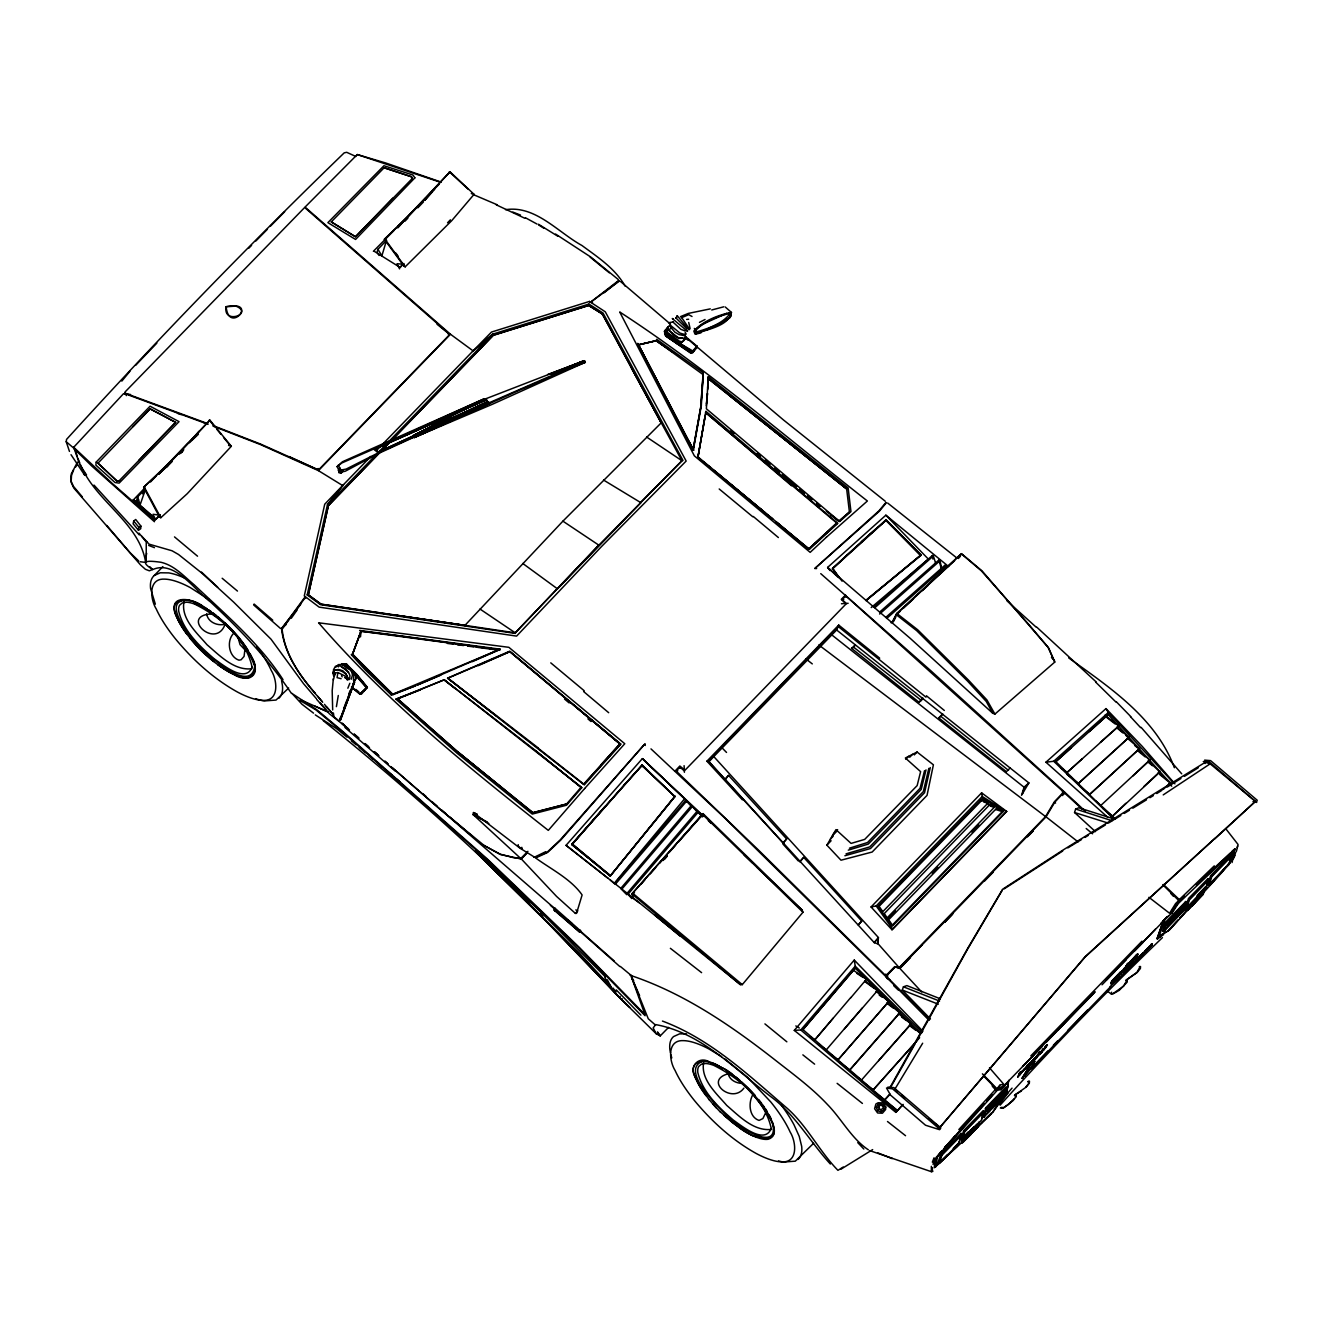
<?xml version="1.0" encoding="UTF-8"?>
<svg xmlns="http://www.w3.org/2000/svg" width="1324" height="1324" viewBox="0 0 1324 1324"><rect width="100%" height="100%" fill="white"/><g stroke="black" fill="none" stroke-linecap="round" stroke-linejoin="round"><path stroke-width="1.5" d="M226.156 306.655C228.738 335.22 259.769 299.853 226.156 306.655C222.581 324.943 253.496 313.953 236.599 306.407M1203.284 761.515L1209.342 761.912L1256.608 802.427L1252.951 801.665M146.236 552.753L146.252 542.857M898.367 1013.522L911.077 1024.064L878.623 1060.656M488.473 862.884L480.645 856.396L579.051 952.899L611.241 987.257L607.302 979.826M934.959 1161.214L934.876 1167.056L962.267 1142.049M1028.599 1064.016L1027.92 1065.224L1029.873 1063.238L1023.535 1070.09L1024.594 1068.485M1146.154 950.235L1140.494 956.954L1140.626 955.299C1144.648 951.542 1144.83 952.519 1144.317 951.774L1141.222 955.911L1152.194 944.293M1151.715 943.714L1149.414 947.521L1150.639 945.634M1036.543 1057.859L1040.118 1053.093L1032.687 1061.815M1171.343 913.428L1178.906 900.684L1162.82 884.796M708.29 376.678L706.371 408.802L839.631 521.49L850.968 511.577L848.138 487.993L708.29 376.678L707.678 389.736M341.294 472.999L342.933 470.665L341.294 472.999L338.944 472.585L338.53 469.904L338.944 472.585M703.309 372.723L701.306 405.823L693.412 449.697L637.771 343.346L693.048 449.862L700.859 406.716L703.309 372.723L656.671 339.292L656.207 340.665L638.317 344.968M883.919 1109.826L884.018 1106.334L881.354 1103.902L877.944 1104.481L876.207 1107.41L877.713 1110.687L881.188 1111.895L883.919 1109.826L882.926 1106.036L880.03 1104.977L878.822 1106.599L879.252 1108.767L881.37 1110.042L881.188 1111.895M629.711 1007.382L622.081 1000.116L622.115 998.66M887.146 1002.434L899.84 1012.893L849.776 1070.156L802.973 1029.625L855.205 968.158L920.825 1033.448M931.351 1166.345L931.384 1171.69L932.808 1171.475L932.311 1169.787L931.384 1171.69L869.62 1150.589M1142.877 954.554L1142.96 952.916M707.661 387.949L708.009 378.498L846.632 488.837L849.412 512.024L838.771 521.325M703.011 374.659L700.777 406.749L693.131 449.763M992.305 1086.259L996.31 1090.612L996.045 1088.808L983.55 1075.899M1135.644 957.02L1136.968 954.372L1126.128 965.924L1128.826 962.813L1127.419 964.203C1121.147 975.242 1123.646 971.369 1127.882 965.841L1130.977 963.988L1136.141 956.094L1135.38 957.053L1136.489 956.871M1147.081 949.291C1148.024 947.885 1147.693 949.589 1144.317 952.27L1135.313 961.588L1138.127 959.552L1140.394 955.514L1136.174 961.29C1141.023 953.628 1122.04 977.095 1124.639 972.809L1110.091 986.661M1157.193 939.179L1160.172 935.538L1169.274 930.193L1221.721 872.615L1230.294 861.411L1229.847 862.834M948.629 566.556L885.872 515.185L827.616 567.4L910.051 638.201L992.752 713.272L994.92 714.099L1054.765 662.083L1047.996 647.188L1028.914 624.63L981.415 570.909L961.274 553.713L896.778 613.426L891.995 622.379M1143.638 953.148L1143.274 953.743M140.874 526.091L140.725 528.756L138.441 530.212L133.112 523.791L133.691 521.027L135.71 519.488L140.874 526.091L138.838 527.283L138.441 530.212M1012.033 1088.146L1003.542 1097.745L1006.141 1095.064L1008.706 1080.351M877.547 990.766L864.688 980.67M349.685 678.98L349.95 675.538L348.493 671.963L340.185 665.84L335.469 666.204L333.466 669.779L333.913 674.148M934.711 1164.408L936.349 1157.242L942.059 1150.556M1020.01 1072.258C1019.083 1075.651 1023.684 1070.09 1019.149 1073.946L1019.447 1075.154L1020.01 1072.258L1017.726 1077.024L1024.197 1069.295M338.315 666.948L338.53 664.615L342.999 664.549L348.146 667.23L351.754 671.748L352.449 675.074L351.307 679.229M403.837 266.008L384.374 239.296L407.444 216.855L449.994 171.822L474.075 194.33L451.683 220.711L405.161 266.852L403.837 266.008L404.002 264.303L397.018 263.724L399.55 268.871M1029.873 1063.238L1037.602 1055.394L1035.567 1057.495M1034.723 1058.521L1036.593 1057.363L1034.127 1059.912M351.472 687.057L359.929 694.206L361.419 694.14L367.393 687.272L346.673 664.234L341.94 664.085L346.673 664.234M706.006 411.367L697.897 457.541L710.409 467.67L697.831 457.591L706.006 411.367L837.662 523.278L809.427 549.344L775.831 521.722L780.481 525.678M879.699 658.16L838.737 625.093L836.619 629.976L713.785 756.567L878.441 937.574L877.713 943.764L877.779 938.699L874.188 942.589L709.052 761.681L706.917 761.168L742.416 799.861M1159.824 774.623L1170.35 783.163L1108.188 714.546L1055.493 761.979L1071.48 747.547M364.1 690.78L366.897 687.603L349.536 668.074M934.545 1164.392L934.744 1162.489M1031.975 1067.773L1034.276 1064.099L1033.713 1064.728M1026.05 1067.425L1028.682 1064.264L1024.131 1070.123M706.42 403.704L707.446 393.609M706.304 405.674L707.546 393.509M360.492 636.877L361.088 631.234L359.665 630.423L500.174 649.174L417.49 684.971M919.65 1037.668L872.996 1090.115L915.794 1042.253M1112.541 982.391L1114.841 978.668L1111.581 982.425L1114.394 979.495M359.929 694.206L367.211 687.222L356.835 674.379L346.491 664.135M1143.241 954.107L1143.423 953.214M359.979 693.908L366.864 687.288L356.57 674.545L346.309 664.383L341.989 664.35M1033.647 1064.215L1034.458 1061.5L1033.299 1065.175L1034.226 1064.148M1129.24 963.673L1126.161 967.381L1126.443 965.295L1127.436 966.04L1129.173 963.574L1126.178 967.347M1136.671 959.784L1123.91 972.495L1124.39 970.939C1129.24 967.248 1124.225 971.849 1124.639 972.809M1229.582 863.546L1234.713 849.247L1230.906 860.07M376.546 450.491L472.519 351.456L492.793 334.128L588.932 304.057L588.766 305.381L602.271 313.904L661.239 422.836L562.832 521.226L464.873 625.441L320.921 604.224L308.343 594.89L328.435 505.569L493.289 335.386L588.766 305.381L602.255 313.821L661.173 422.819M729.276 312.911L729.011 314.963C721.034 324.281 707.33 328.882 695.878 332.043L694.355 328.402M1019.447 1075.154L1020.456 1073.019M620.162 996.409L619.946 998.031L656.207 1033.763L660.246 1035.881L668.554 1027.407M704.616 418.301L697.897 457.541L710.425 467.637M1237.725 846.003L1236.467 851.183M1136.869 959.619L1139.136 957.848L1136.174 961.29L1140.278 956.027M1030.817 1063.139L1032.637 1060.756M1134.122 959.039L1131.126 963.094L1133.708 958.692L1132.318 961.638M1205.105 763.518L1205.287 762.293L1210.153 763.832L1255.4 801.401L1214.952 838.737M333.35 678.649L332.192 690.714L332.672 709.945M932.394 1169.042L932.609 1167.619M159.476 516.873L143.654 487.282L168.413 463.599L209.92 420.155L231.336 446.287L187.23 493.703L160.8 517.717L159.476 516.873L159.741 515.168L153.021 514.291L155.04 519.836M146.699 542.476L139.02 533.158M336.412 706.652L338.282 695.497M1137.25 959.569L1139.335 957.053L1138.094 957.997M555.021 908.231L554.557 910.697L555.021 908.231L580.888 931.186L579.631 932.228L554.16 909.439M731.063 316.436L730.997 313.325C718.485 315.575 703.739 321.533 694.951 331.132L696.043 334.045L700.926 332.887M1000.563 1101.072L1006.505 1093.856L1008.094 1084.224L1006.141 1095.064M1126.277 970.442L1128.809 967.165M333.334 679.891L335.253 673.039L337.901 672.542L344.803 675.885L347.451 680.172M729.987 316.27L729.938 313.258L728.994 312.994M599.474 867.203L610.248 876.008L674.892 796.568L642.074 764.924L642.123 766.629M1020.556 1073.615C1022.227 1071.546 1018.09 1076.445 1021.102 1073.036M1234.266 855.006L1234.647 852.904M1135.678 961.787L1136.323 960.628M934.777 1163.117L934.959 1167.238L950.4 1152.823M1020.175 1074.36L1020.771 1072.705M1152.244 943.88L1150.771 945.402L1152.393 943.83M1119.475 974.729L1120.385 971.965L1112.276 980.488L1110.819 983.881L1121.461 973.471L1125.284 967.861L1119.326 974.745L1122.107 970.542L1120.005 974.15M930.276 767.606L924.533 792.745L870.513 848.519L844.894 855.751M1214.969 838.373L1085.2 956.673L939.676 1127.651L1085.035 957.086L1255.4 801.401M1135.313 961.588L1151.632 945.353L1148.09 948.613M1145.442 951.493L1146.319 950.136L1144.912 951.195M126.31 395.611L125.101 391.921L304.652 207.504L449.763 334.476L318.488 470.003L260.878 444.185L213.33 425.699M465.038 625.358L321.136 604.125L308.343 594.857L328.385 505.387M515.483 633.451L320.491 604.687L307.185 594.906L327.425 504.841L343.528 484.617L370.819 456.432M928.836 768.367L923.324 791.587L869.719 846.913L846.036 853.848M1039.77 1052.911L1042.931 1049.287L1041.591 1052.613L1042.898 1049.303M1111.614 992.206L1111.498 994.159L1112.723 994.01L1119.243 990.335L1127.138 982.176L1127.27 980.207L1126.112 980.207M926.022 769.873L921.206 789.468L894.776 816.809L868.279 844.1L848.27 850.14M888.768 1001.507L837.893 1060.011L888.768 1001.507L876.008 991.378M1024.015 1075.684L1022.178 1078.481L1027.987 1068.269L1034.292 1061.964L1032.588 1063.271M1232.048 862.569L1232.727 859.657M924.549 770.667L920.048 788.326L893.816 815.452L867.534 842.527L849.429 848.188M934.645 1158.864L933.056 1164.392M1015.409 1097.232L1015.525 1095.461L1014.449 1095.461M623.803 785.397L641.974 765.471L674.777 796.651L610.248 876.008L572.034 843.885L642.074 764.924M885.988 519.786L920.958 555.385L865.995 600.599L921.107 554.839L885.988 519.786L832.548 568.31L839.548 578.505M1019.778 1073.83L1023.535 1070.09M353.442 680.354L354.087 673.585L350.363 668.272L344.521 664.234L340.996 664.499M1022.509 1077.173L1023.882 1075.684L1022.178 1078.481L1026.398 1071.811L1024.859 1075.783L1032.075 1066.648M337.901 672.542L337.074 677.656L341.145 678.699M488.043 403.588L488.457 401.983L487.133 401.851L377.638 452.394L374.096 449.448L485.56 400.196L487.116 400.444L484.286 398.756L342.436 461.762L337.107 466.627L340.036 472.387L345.349 471.178L379.574 452.974L487.679 403.423L548.848 376.695L585.34 362.379L584.447 360.691L582.593 361.303L485.693 398.805L413.138 435.679L414.28 437.632L489.714 403.423L488.457 401.983M1184.765 909.886L1186.618 902.786L1166.792 923.06L1163.961 931.351L1162.687 930.954L1165.534 922.232L1185.907 901.396L1186.552 901.958L1166.146 922.811L1163.3 931.533L1184.351 909.803M340.185 718.651L340.682 716.797M985.867 1107.691L983.649 1116.993L1004.486 1096.338L1006.919 1087.401L1005.777 1087.136L985.867 1107.708L987.141 1108.519L1006.985 1088.245M802.973 1029.625L855.205 968.158M965.246 1139.484L978.072 1126.244L979.346 1122.636L978.403 1122.255M1184.93 906.957L1185.278 904.623L1167.602 922.729L1166.593 925.443L1184.484 907.552L1185.278 904.623M1229.466 863.231L1231.022 854.841L1210.632 875.661L1207.802 884.399L1208.895 884.68L1224.551 868.527M938.534 1163.564L941.397 1154.809L961.787 1133.989L961.141 1133.443L940.735 1154.28L937.889 1163.002L939.014 1163.3L947.554 1154.478M959.486 1139.335L961.125 1133.443M961.787 1133.989L959.255 1143.042L939.345 1163.448L941.894 1155.24L961.803 1134.817M976.98 1124.093L961.985 1139.583L960.86 1139.302L963.706 1130.564L983.269 1110.588L981.713 1118.995M961.505 1139.848L964.352 1131.11L983.931 1111.134M962.714 1138.458L962.068 1142.612L962.714 1138.458L974.116 1126.674M1062.709 795.558L1063.685 792.1L845.804 595.866L842.114 599.656L846.45 603.545L848.138 603.264M1005.264 1092.432L1005.628 1090.082L987.969 1108.171L986.926 1110.902L1004.85 1093.012L986.926 1110.902M1027.441 1064.695L1027.59 1066.78L1028.698 1065.986L1028.698 1065.059L1027.242 1066.383M1039.175 1053.391L1040.465 1051.868M1043.477 1048.956L1044.686 1047.929M1131.358 965.395L1124.589 973.372L1128.578 967.629L1127.088 970.227L1128.561 967.645L1127.734 968.92M1134.023 962.531L1132.5 964.071M1140.841 955.729C1143.307 953.561 1138.408 957.484 1140.792 955.878M1145.31 950.632L1148.785 947.454M1150.771 945.402L1151.632 945.353L1149.712 945.932L1146.468 949.937M1166.841 925.641L1167.867 922.894L1185.526 904.822M1197.028 895.736L1205.85 886.401L1206.495 886.948L1186.751 907.552L1185.642 907.271L1188.489 898.516L1208.051 878.557L1207.041 884.995M1186.287 907.817L1189.134 899.079L1208.696 879.086M1186.205 910.018L1187.479 906.41L1186.85 910.581L1186.205 910.018L1189.366 906.907M1186.85 910.581L1202.854 894.196L1204.128 890.589L1203.168 890.224L1197.475 896.116M1206.942 882.479L1208.051 878.557M1229.367 860.732L1231.022 854.841M1233.091 859.127L1235.888 851.977M987.174 1111.101L988.201 1108.37L1005.876 1090.281M1135.727 961.936L1123.513 973.405L1125.119 972.097M1167.238 925.592L1168.116 923.109L1185.543 905.235L1184.649 907.718L1166.593 925.443M1208.415 884.962L1211.278 876.207L1231.668 855.387M485.56 400.196L484.286 398.756L376.148 447.926L485.246 400.345L485.693 398.805M386.492 240.405L377.952 249.293L377.092 252.205L379.061 255.466M891.995 929.779L1006.654 811.413L891.995 929.779L871.06 906.973L897.871 879.219L981.614 792.844L1006.654 811.413M984.311 1116.811L987.141 1108.519M144.829 489.483L137.646 496.848L136.786 499.711L138.275 504.543M386.542 240.24L381.891 255.813L377.952 249.293M402.761 264.337L399.782 267.762L403.87 263.459M1237.162 847.509L1238.072 844.497L1225.71 828.642M1095.411 831.621L1074.558 812.522L1075.634 809.047L1078.828 807.789L1115.056 819.291M982.425 1073.847L996.161 1087.947L996.409 1089.669L992.255 1085.167M1127.022 969.367L1124.324 972.826L1125.797 970.757M765.438 1113.302L762.872 1118.598L759.049 1120.418C749.301 1117.224 748.209 1103.438 752.446 1095.428M1108.188 714.546L1089.321 731.626M352.929 685.617L353.525 683.73M1028.88 782.914L1024.081 787.234L1021.516 795.31L1028.88 782.914L836.619 629.976M1008.623 1081.708L1000.961 1089.619L997.386 1090.198L937.375 1156.878L935.836 1166.792M1142.645 953.644L1140.626 955.299M1022.442 793.904L1024.66 787.085L1028.45 783.576M348.824 694.273L349.867 691.062M1129.389 967.844L1127.419 969.532L1130.448 967.132L1130.779 964.865L1129.372 967.546L1135.893 961.572L1131.904 965.229M1111.746 982.408L1111.266 983.616L1114.808 979.926M1136.273 956.06L1135.363 958.593L1136.753 957.931L1137.796 954.223M1129.918 965.858L1129.339 967.579L1130.779 964.865M145.193 490.079L140.112 504.891L137.646 496.848M996.31 1090.612L996.906 1088.891L1000.911 1088.212M1127.882 965.841L1126.79 967.116L1128.66 965.312L1127.204 963.756M1128.23 966.437L1127.105 967.232M354.137 681.744L354.451 680.817L339.606 720.719L354.683 681.81L340.433 720.14L353.839 682.456L352.78 684.425M1126.062 968.241L1123.199 971.253L1124.655 970.211L1124.854 967.53L1122.918 969.946M1157.226 938.402L1161.181 935.025L1157.226 938.402L1163.399 920.66L1167.205 916.655L1160.718 923.54M1234.895 849.247L1233.339 853.202M225.494 623.058C216.524 652.219 176.688 613.558 214.174 613.922M344.521 664.234L343.926 665.955L348.377 669.017M930.474 1019L902.273 990.038L903.415 986.81L906.89 985.602L940.371 998.826M1126.128 965.924L1126.724 965.328L1123.993 970.012L1124.854 967.53M1157.143 938.352L1163.415 920.676L1172.319 912.716L1178.36 903.365L1234.63 850.025M1158.583 937.706L1164.657 920.627M1040.118 1053.093L1039.489 1054.483L1043.494 1048.939L1041.194 1052.266M352.532 654.304L360.972 631.267L499.479 649.67M989.491 1067.823L1003.807 1084.323L999.951 1084.852L996.409 1089.669L1001.457 1088.311L1042.22 1046.374M73.581 469.904L71.513 475.515L71.115 482.25L73.813 488.043L140.51 564.918L145.375 569.27L149.347 570.809L152.525 569.535L149.778 566.705M415.819 685.716L391.209 694.885L364.646 669.299L351.241 654.586L352.515 654.155L360.972 631.217L392.136 634.908M343.628 708.787L344.604 706.172M349.453 695.1L343.793 710.343M415.703 685.716L392.996 694.686L365.772 668.322L352.515 654.155L361.088 631.234M347.517 698.542L350.943 689.423M932.344 1162.158L934.082 1157.772M339.821 468.117L339.556 471.658L341.278 472.006L342.32 470.583M334.327 675.488L335.253 673.039M1128.147 968.341L1126.823 969.913M349.966 693.759L350.992 691.078M1177.185 902.786L1178.923 902.107L1179.32 899.608L1163.448 884.449M1026.398 1071.811L1024.859 1075.783M1116.149 978.337L1117.406 975.573L1115.453 978.833L1117.82 975.92L1115.487 978.8L1116.579 977.129M345.084 704.865L346.905 700.131M935.489 1159.692L940.752 1151.897M1027.027 1072.721L1032.091 1066.863M339.556 471.658L340.285 469.788M1033.001 1061.153L1031.396 1062.775L1032.654 1060.276M1147.544 948.034L1147.676 948.282M347.848 688.215L349.834 683.283M1139.567 748.606L1089.42 794.681L1139.567 748.606L1127.27 738.196M1113.385 980.339L1114.841 978.668M675.041 796.022L610.331 875.843L571.935 844.629L623.852 785.397M121.825 381.113L129.917 371.283M340.036 472.387L340.996 470.07L338.216 465.171M1017.726 1077.024L1024.941 1068.882M1233.174 857.091L1231.469 861.13M341.559 716.036L340.185 719.081M1152.062 944.906L1151.863 944.657M1230.757 860.087L1232.975 855.304M184.019 601.609C180.61 618.722 196.912 632.889 207.024 644.738C219.519 655.38 234.1 670.904 251.874 668.719M668.306 328.882L666.568 331.132L667.329 333.416L679.063 342.089L681.562 342.469L684.26 340.251L685.451 336.147M703.706 1062.295C700.297 1079.391 716.598 1093.574 726.727 1105.408C739.206 1116.066 753.786 1131.573 771.561 1129.389M1037.122 1055.344L1039.605 1051.901M132.979 499.628L155.785 519.438L160.138 514.672M1036.378 1057.429C1037.222 1053.259 1037.47 1059.845 1034.474 1058.555M1146.865 949.507L1147.329 948.447M1135.429 956.987L1137.846 954.174M1148.04 760.919L1160.056 771.875L1112.061 816.577L1125.847 803.304M894.925 618.904L895.835 616.852M1137.63 749.549L1149.96 759.959L1132.781 776.046M820.748 573.64L930.64 670.573L1064.413 791.918L1054.814 802.162L1046.026 816.842L944.475 921.918L899.526 968.076L895.123 966.983L885.673 976.433L724.89 818.149L650.978 748.888M684.177 334.426L683.681 335.518L679.096 334.624L674.777 332.092L670.258 326.548M333.797 676.299L332.804 672.708L334.012 670.06L338.712 669.497L342.75 670.738L345.829 673.701L347.964 678.682M1021.185 1071.811L1020.672 1073.317L1021.284 1072.407M1143.969 952.999L1145.525 951.625M1124.97 971.584L1126.592 969.036M1132.401 963.591L1134.188 961.704M97.959 463.185L150.125 408.901L175.678 422.373L118.664 481.291L116.843 480.91L97.959 463.185L116.843 480.91M1033.283 1062.08L1034.027 1060.723L1030.701 1064.38L1034.557 1061.318M1041.591 1052.613C1043.676 1049.932 1046.589 1045.281 1046.605 1046.192M1118.664 976.384L1119.078 975.523L1116.562 978.122L1117.439 976.549M1046.208 1045.828L1044.984 1047.069M1043.577 1049.436L1045.364 1047.433M1126.873 965.626L1128.329 962.978M1115.122 978.287L1118.085 974.729M1129.091 737.269L1078.034 783.791L1129.091 737.269L1116.827 727.174M677.276 315.724L676.101 318.108L677.276 315.724L688.943 329.825L690.118 328.617L688.728 322.493M1136.968 954.372L1129.852 962.531M1035.236 1057.644L1034.375 1058.141M892.293 622.876L896.729 613.906L954.604 560.714M959.718 557.123L961.439 553.631L981.994 570.843L1048.674 648.015L1054.765 662.083M1112.623 980.439L1111.614 982.408L1113.269 979.528M1136.737 956.358L1135.313 958.642L1137.995 954.256M958.543 558.513L960.347 554.855L928.521 584.381M1025.372 1069.246L1025.587 1067.409M366.698 688.182L349.503 668.124M1126.575 970.376L1125.168 972.246M1233.687 858.035L1234.961 855.519M1043.626 1050.246L1047.052 1044.686L1045.248 1048.194L1047.052 1044.686L1045.91 1046.523M1113.302 979.644L1111.101 982.209M1151.218 944.773L1151.648 943.913L1151.201 945.022M1031.909 1061.732L1027.656 1066.912M1126.939 966.785C1130.1 962.118 1125.003 969.317 1128.098 966.106M886.352 502.756L879.384 511.18L814.773 568.526L816.643 568.559M883.373 1108.188L880.89 1109.678M1131.391 964.501L1129.24 967.083M665.343 331.596L665.658 335.965L690.847 353.194L692.071 351.919L691.36 353.177L665.658 335.965L664.565 332.854M1152.079 944.244L1151.102 944.906M916.225 1041.856L967.496 949.325L1002.4 890.009M665.658 335.965L666.353 334.724M893.402 621.618L894.528 619.582M851.564 648.379L853.848 647.353L855.337 644.722L851.564 648.379L919.055 702.266L922.96 698.327L919.055 702.266M890.539 1087.501L915.232 1043.61M1024.859 1074.244L1024.064 1075.651L1025.686 1074.443M1029.327 1066.912L1025.206 1073.35M1128.081 964.335L1128.975 964.104L1126.542 966.52L1128.247 965.13M1142.413 953.892L1141.553 955.547M830.396 839.118L826.871 845.159L840.988 860.203L872.168 852.027L927.032 795.393L933.403 764.809L917.085 752.032L905.351 758.007L920.61 771.644L917.151 785.595L864.704 839.383L851.084 843.405L835.957 829.635L830.396 839.118L833.226 836.189M885.971 502.425L878.954 510.832L815.336 568.029M889.662 1088.113L967.629 948.464L1002.649 889.215L1062.891 850.124L1205.287 762.293M1175.447 906.41L1178.906 900.684M668.256 326.846L664.416 331.381L665.608 335.005L677.276 343.793L692.651 352.664L697.02 346.209L685.733 336.71M141.734 536.17L149.082 544.147L172.07 550.784L178.525 554.491L201.645 572.928L233.686 602.155L271.039 639.211L303.477 683.598L316.237 698.526M1024.975 1068.898L1028.003 1066.234M1040.168 1053.275L1041.045 1051.753M411.963 178.806L411.466 176.771L384.125 167.767L331.248 221.919L355.494 236.764L411.963 178.806L412.161 177.35M1034.226 1064.761L1034.772 1063.834L1033.879 1064.38M1139.881 956.375L1140.394 955.514L1139.699 957.004L1140.742 956.309M1104.812 715.291L1118.912 725.933L1066.581 772.902L1082.403 758.669M684.409 772.289L684.326 770.916L679.924 767.092L676.15 771.015L757.593 849.197L885.789 975.738L894.71 966.586L899.178 967.645L1045.546 816.56L1054.417 801.715L1063.685 792.1L1062.262 791.884M922.663 1043.213L894.693 1089.47L897.506 1091.803M1123.977 970.029L1125.284 967.861M1128.511 963.425C1125.45 968.158 1130.398 962.846 1127.221 965.13M1024.462 1075.419L1025.968 1073.814M1034.507 1061.798L1034.143 1060.971M378.366 452.328L492.793 334.128L472.519 351.456L491.502 332.059L589.412 301.442L605.283 311.802L686.163 461.05L601.526 546.531L516.592 636.099L319.167 607.137L304.288 595.899L324.728 504.212L343.528 484.617L327.425 504.841L376.992 453.751M1122.305 971.104L1120.236 974.348L1121.461 973.471M1170.995 912.633L1173.064 909.356M1171.326 912.981L1173.378 909.704M1132.732 961.34L1135.032 958.278M1149.364 946.908L1149.249 946.61M1028.301 1065.638L1028.88 1064.628M1173.279 909.406L1171.161 912.633L1172.319 912.716M1175.381 906.195L1184.616 896.414M996.045 1088.808L958.841 1129.554M999.901 1086.011L997.75 1089.222L1002.467 1087.749M1024.826 1074.823L1025.736 1074.409M77.487 462.109L71.231 474.042L70.735 480.397L73.465 486.371L82.386 496.947M338.481 470.384L339.871 468.332M75.451 467.173L77.322 464.443M665.608 335.005L665.227 330.355L668.521 326.896M1131.11 964.997L1129.488 967.596M992.735 1112.044L998.395 1103.819M1132.765 960.066L1133.708 958.692M996.211 1090.479L1003.526 1085.68M291.297 618.225L297.271 609.785M938.815 717.922L942.655 714.099L938.815 717.922L968.523 741.655L1006.422 771.693L1010.179 767.92M1000.05 1105.226C1052.084 1047.714 1106.649 991.328 1162.422 937.624M999.421 1104.133L1006.588 1094.832M354.336 680.983L356.322 678.219L355.99 675.604L350.695 669.712M1166.907 925.261L1184.682 906.758M1003.708 1096.868L992.686 1112.491L966.52 1137.945M692.651 352.664L697.235 347.236M953.23 1148.603L958.924 1142.728L958.924 1141.305M354.137 681.049L356.272 678.12L355.875 675.306L345.531 665.062L342.535 665.029L345.531 665.062M691.492 352.714L693.379 351.654M1132.037 964.733L1133.907 962.515L1132.252 964.716M667.329 333.416L666.932 330.139L666.568 331.132M1030.784 1064.446L1034.64 1061.12L1032.488 1062.758M181.239 452.808L183.341 449.978M181.52 452.527L183.54 449.812M697.02 346.209L696.474 348.262M1014.134 1098.755L1008.193 1104.679L1003.857 1107.493L1001.06 1107.46M1025.852 1087.087L1028.649 1083.595L1028.765 1081.791L1027.705 1081.791M685.17 332.307L686.146 334.029L685.104 334.674L679.874 333.036L671.119 325.853L669.348 323.122L670.043 322.228M725.32 779.488L728.531 775.384L786.655 838.936L784.04 842.114M305.132 596.843L281.532 629.016C284.759 653.957 298.959 675.091 315.377 693.379M233.421 633.551C226.371 641.064 228.738 656.754 238.949 660.179L241.117 659.766L244.063 656.423L245.321 646.41M300.697 604.373L281.946 627.924L286.265 624.448M1039.572 1053.755L1040.002 1052.381M664.416 331.381L665.227 330.355M833.144 1018.189L814.641 1040.052L850.802 997.469M424.839 200.255L434.653 189.299M424.706 200.371L432.087 191.881M1122.884 971.435L1124.192 969.863M639.36 902.803L633.733 898.764L631.862 893.865L703.027 813.615L802.096 910.084L802.973 912.236L742.284 984.642L740.381 984.642L639.36 902.803L566.043 845.341L642.355 758.619L684.574 798.802L614.154 883.422L610.331 880.03M859.193 924.086L861.709 921.09L803.701 857.373L800.143 861.212M799.878 861.924L803.701 857.373M1023.253 1070.636L1021.416 1072.059M903.067 1104.365L895.851 1112.359L794.284 1030.386L854.261 960.066L922.911 1031.264M645.251 745.478L645.053 743.724L560.714 840.128L547.59 852.457L535.624 857.969C551.231 869.289 571.091 879.119 582.113 894.958L576.536 913.378L575.394 913.411L556.593 896.447L521.308 858.945L500.555 854.576L484.402 845.688L439.717 809.03L390.928 766.596M874.188 942.589L878.441 937.574M862.238 1008.027L826.242 1049.899L818.182 1043.991M854.261 960.066L855.238 966.156L818.712 1008.971L800.772 1029.973L794.284 1030.386M1137.432 954.935L1135.694 956.756M614.468 883.671L685.683 800.358L692.154 807.226M621.668 889.331L692.369 806.597L691.277 805.637L620.708 888.487L626.765 894.693M702.018 816.428L697.152 811.198L626.997 893.402L631.862 898.582M628.089 894.163L698.178 812.208M615.312 884.3L686.56 801.186M850.769 997.783L866.376 979.33L853.417 970.244M571.869 844.547L605.068 806.299M844.348 1029.029L877.564 990.451M581.054 787.35L566.573 804.016L532.844 812.754L457.955 752.115L397.564 698.956L444.252 679.791L581.782 787.664L566.523 805.224L532.265 814.078L456.946 753.141L395.893 699.171L444.252 679.791L535.508 750.543L580.955 787.432M959.718 1131.308L937.011 1156.977M1129.372 967.877L1124.589 973.372L1135.893 961.572L1132.98 964.501M836.801 1060.094L849.743 1069.858L899.857 1012.579M1131.987 961.059L1131.126 963.094M1179.701 918.426L1187.38 909.638M664.582 859.193L667.296 856.115M1033.73 1062.146L1034.64 1061.12M447.545 678.169L583.57 784.354L584.463 784.652L620.774 744.071L509.723 651.193L447.545 678.169L496.814 716.284M632.988 892.79L701.985 814.939M640.866 884.382L644.887 879.848M650.25 873.807L655.612 867.766M659.617 863.231L666.32 855.668M669.001 852.656L675.67 845.126M678.351 842.097L701.075 816.494M663.092 860.517L667.18 855.9M959.552 1131.457L977.973 1110.29M1129.438 965.163L1127.8 966.106L1128.66 965.312M583.503 784.42L620.774 744.071M583.57 784.354L619.946 743.856L573.242 704.666M943.615 1148.901L959.784 1130.779M955.382 1135.644L944.691 1147.61L955.481 1135.826M449.994 171.822L408.156 216.888L384.374 239.296M1192.096 906.129L1201.133 896.017M889.844 1094.418L884.73 1100.095L849.743 1069.858M1209.772 885.276L1226.156 866.872L1209.673 885.309M875.048 1092.432L884.68 1099.781L889.811 1094.104M895.851 1112.359L902.637 1104.845M959.387 1131.159L967.232 1122.471M973.752 1115.222L984.295 1103.587L977.691 1111.001M397.862 227.695L401.569 223.607M600.897 764.858L619.897 743.939L509.79 651.706L447.926 678.153L537.875 747.663M986.943 1100.674L992.239 1094.849M209.92 420.155L169.108 463.648L143.654 487.282M911.077 1023.75L861.394 1080.169L850.124 1071.348M724.923 779.339L728.531 775.384M986.992 1100.807L992.321 1094.981M1032.157 1061.136L1030.221 1063.056M1179.618 918.26L1188.836 908.214M189.349 442.812L198.401 434.255M1168.314 930.524L1178.36 919.634M1176.904 921.471L1168.496 930.606L1160.172 935.538L1160.37 936.78L1157.639 938.898M709.052 761.681L713.785 756.567M86.556 474.919L80.019 465.237L73.714 447.264L123.364 393.84L130.563 394.502M644.325 744.551L560.3 839.797L547.193 852.126L535.062 857.489L519.935 848.138L473.479 812.555L473.049 814.525L520.878 858.631L526.042 853.566M373.385 251.279L393.758 230.74M1168.927 915.529L1139.352 945.915M675.257 770.849L679.841 766L684.342 769.74L684.094 765.669M858.134 924.864L861.709 921.09M681.992 460.702L598.845 545.157L515.268 632.839L392.814 614.634M783.08 842.726L786.655 838.936M1256.493 802.046L1257.221 800.242L1210.583 760.621L1204.625 760.125M135.793 502.723L138.557 499.793M562.899 521.159L598.796 545.124L515.235 632.822L480 609.057M706.917 761.168L838.737 625.093M575.394 913.411L577.777 910.912L575.808 909.902M1155.306 929.233L1134.784 950.798M684.326 770.916L846.45 603.545M1031.512 1057.429L1058.737 1028.814M138.689 460.487L175.678 422.373L150.158 408.851L132.897 426.626M144.895 487.861L133.674 499.595L155.967 519.025M150.489 481.986L156.1 476.127M135.594 365.358L156.861 343.115M155.785 519.438L160.022 515.036M894.577 967.496L886.253 976.169L887.312 978.75M1031.396 1068.137L1047.88 1050.942M1030.552 1069.511L1110.621 986.612M163.034 468.911L188.025 443.374M404.995 221.141L407.842 218.179M417.805 207.818L423.498 201.893M557.487 588.849L641.346 502.293M527.912 851.315L520.878 858.631L513.695 857.737L499.992 854.096L483.773 845.308M1142 941.165L1030.8 1055.923M1126.211 959.718L1106.268 980.174M1149.596 946.312L1148.289 948.481L1151.731 945.369L1150.424 946.263M444.169 386.029L493.256 335.187L588.667 305.513L602.205 313.854M255.582 698.691A88.145 29.658 44.1 0 0 264.254 700.942L276.021 700.065L288.649 688.05M521.308 858.945L527.002 853.053M971.816 832.068L978.784 824.852M778.495 1160.916A88.145 29.658 44.1 0 0 783.527 1162.042L795.31 1161.165L813.548 1143.34M447.545 222.78L450.392 219.834M473.313 351.026L450.458 334.244L318.372 470.599L260.497 444.583L213.081 426.129M833.441 833.954L837.629 829.635M832.448 835.676L836.751 831.224M826.871 845.159L831.108 840.773M871.06 906.973L876.19 905.947L982.226 796.485L981.614 792.844M941.579 839.929L947.256 834.07M994.738 806.829L887.212 917.813L884.25 913.593L965.692 829.436L990.335 804.098L994.738 806.829L988.234 804.777M932.113 873.062L937.806 867.187M900.535 967.861L910.498 957.583M944.707 922.232L953.263 913.411M984.576 881.072L993.199 872.185M1028.864 835.394L1033.134 830.976L1027.374 836.917M1094.965 992.106L1058.108 1030.105M1102.031 984.791L1114.775 971.617M1039.042 1053.242L1039.985 1052.266M992.652 1107.907L1004.701 1095.262L1006.919 1087.401L985.867 1109.131L985.221 1108.585M1033.332 1060.325L1032.207 1061.136L1035.368 1059.299M1042.418 1051.488L1039.489 1054.483M1231.419 856.363L1211.791 876.62L1209.242 884.846L1229.152 864.44L1231.684 856.214L1230.559 855.089M992.024 1107.361L996.277 1102.942M1173.097 920.428L1175.944 917.482M983.649 1116.993L989.806 1110.853M1087.434 1010.08L1067.574 1030.569M1162.687 930.954L1163.779 931.269L1183.706 910.68L1183.06 910.134M973.157 1130.117L977.426 1125.698M1145.525 951.791L1151.731 945.369L1136.174 961.29M328.484 505.437L444.136 386.145M905.831 759.231L908.612 756.368M909.704 757.262L912.534 754.332M914.272 754.928L917.085 752.032M900.419 882.396L906.113 876.538M1002.301 811.595L892.393 925.062L888.669 919.75L996.757 808.17L1002.301 811.595L995.714 809.51M944.806 922.116L951.906 914.785M960.86 1139.302L968.158 1131.987M1053.374 1045.215L1057.628 1040.83M397.912 226.354L425.649 197.988M155.355 604.191L150.605 588.634A86.904 29.227 44.1 0 1 154.312 575.46L162.885 566.639M988.267 802.774L882.827 911.624L879.07 906.361L982.772 799.315L988.267 802.774L980.124 800.176M887.063 919.485L895.438 910.862M922.116 944.906L899.509 968.092L895.123 966.983L896.149 967.331M166.41 467.405L172.153 461.513M179.336 454.149L183.655 449.73M142.529 493.835L145.408 490.89M1046.556 1041.938L1094.865 991.792M433.891 189.597L439.386 184.003M248.697 248.3L251.577 245.37M255.88 240.985L267.398 229.284M270.278 226.354L284.66 211.741M392.914 198.054L355.494 236.764L331.281 221.886M1115.338 970.393L1143.092 942.258M1022.525 1066.416L1033.564 1055.261M640.568 502.475L681.959 460.769L631.498 368.238M939.626 1129.107L892.591 1088.874L886.517 1088.014L890.572 1095.147L925.526 1125.235L939.56 1129.67L940.834 1127.899L893.816 1087.616L887.858 1087.12M845.573 595.022L841.286 599.342L845.523 603.363L841.452 603.744M193.602 437.797L198.981 431.31M1123.182 971.27L1124.44 969.267M1130.696 962.78L1132.07 962.051M441.206 182.1L385.516 162.918L357.281 154.544L305.05 207.09L450.458 334.244M669.332 325.654L667.428 327.541L668.223 330.106L679.03 338.15L684.64 338.464L685.567 336.776L684.856 334.393M1219.619 863.281L1202.242 879.765M981.812 1122.471L991.295 1113.203M1214.29 865.863L1179.32 899.608M1235.408 848.965L1214.224 868.577M970.492 1133.46L991.395 1113.352M1178.923 902.107L1184.765 896.464M335.965 667.097L338.53 664.615M1202.043 879.732L1213.496 868.842M846.715 555.302L832.399 568.906L886.104 520.315L920.726 555.418L885.888 520.349M950.384 1152.79L934.86 1167.04M962.068 1142.794L970.856 1134.503M1163.25 789.435L1170.532 782.6L1158.252 772.306M1230.211 853.053L1197.707 883.472M808.6 549.112L837.662 523.278M808.567 549.096L836.636 523.112M954.637 1148.719L957.533 1146.021M846.88 555.17L875.826 528.955M897.341 613.889L900.287 611.142M903.233 608.411L913.527 598.845M922.348 590.636L928.24 585.175M1143.837 786.539L1160.337 771.247M1037.602 1055.394L1038.463 1054.367M1030.535 1063.652L1029.493 1064.364M1035.567 1058.985L1033.531 1059.001M662.447 1021.069C710.64 1039.108 748.755 1075.303 787.184 1108.287C807.342 1126.145 819.341 1151.334 837.943 1170.333L843.239 1167.023M879.252 1109.28L877.713 1110.687M971.833 1131.871L981.978 1122.537M1149.96 759.959L1100.658 805.604L1055.542 761.35M1234.316 849.412L1231.386 852.093L1234.2 849.429M1107.923 817.454L1045.927 762.21L1105.987 708.605L1142.231 746.372L1174.901 783.841M1105.987 708.605L1108.337 712.477L1053.722 761.267L1045.927 762.21M886.782 618.407L945.981 566.027L945.005 565.133L885.756 617.414M861.361 541.731L886.021 520.249M874.866 607.716L933.387 555.964L932.41 555.468L873.757 607.153M879.599 614.038L940.007 560.714L938.964 559.953L880.079 611.705M1100.459 742.234L1118.912 725.933M891.085 622.793L894.147 620.112M849.412 512.024L838.638 521.424L830.843 515.036M728.879 317.843L723.88 321.368L700.843 332.043L695.779 332.506L696.259 328.981L700.992 324.976L726.76 313.292M730.203 317.512L724.129 321.798M604.224 292.72L618.97 280.688M743.906 1088.113C731.858 1104.729 702.845 1080.003 728.879 1073.615M1131.11 960.976L1132.119 960.115M871.209 607.567L928.356 559.092L885.872 515.185M685.633 338.481L681.562 342.469M1130.233 963.938L1132.384 961.985M1130.017 966.818L1131.954 965.179M1127.419 969.532L1128.329 968.754M1043.229 1049.882L1045.232 1048.211M589.412 301.442L590.471 302.286L618.159 280.853M866.144 600.07L921.107 554.839M590.471 302.286L619.284 281.151M167.966 465.403L158.566 474.306L167.585 465.816M554.044 910.134L578.836 931.235L580.491 930.242M337.107 466.627L341.824 462.986L374.278 448.77M1030.982 1063.95L1033.001 1061.914L1031.744 1062.758M1047.449 1045.033L1045.513 1046.159M1019.199 1073.45L1020.39 1072.622M1033.481 1061.699L1034.425 1061.07L1033.399 1061.649M1032.273 1061.467L1033.415 1060.689M119.541 480.678L117.753 481.257M1160.37 936.78L1163.664 934.579M1163.217 794.897L1210.153 763.832M1004.122 888.901L1062.709 851.018M154.312 575.46L160.303 572.779L168.744 572.895A88.145 29.658 44.1 0 1 185.228 578.307M668.223 330.106L670.904 328.418M1021.433 1091.026L1015.525 1094.402M1156.779 793.539L1161.959 790.312M1167.139 787.101L1180.942 778.529M1184.401 776.377L1198.203 767.804M840.723 1169.34L872.665 1149.596M1067.839 847.89L1081.526 839.532M1084.935 837.447L1088.361 835.361M1091.77 833.276L1105.457 824.918M1108.883 822.816L1113.997 819.688M1115.718 818.646L1120.849 815.501M1124.275 813.416L1129.405 810.271M1132.831 808.186L1146.518 799.812M1149.927 797.71L1153.353 795.625M1208.249 884.134L1208.895 884.68M1185.642 907.271L1186.751 907.552M983.004 1116.446L984.113 1116.728M1204.128 890.589L1203.168 890.224M962.068 1142.612L961.423 1142.066M937.889 1163.002L939.014 1163.3M1176.159 904.077L1178.079 902.157M332.804 672.708L334.293 671.913M699.469 322.361L705.047 319.498M451.385 416.249L413.138 435.679L414.28 437.632M533.986 857.406L545.786 851.663M710.309 308.873L688.364 313.407L680.519 316.618L681.711 317.628L688.712 314.665L692.022 316.486M722.275 322.692L706.586 330.04M416.282 436.606L519.571 390.067L583.619 363.041L492.263 404.333L416.282 436.606L453.487 419.195M377.638 452.394L487.133 401.851L489.714 403.423M444.235 421.231L415.256 434.537L439.287 423.531M413.8 437.003L426.642 431.144M374.096 449.448L484.385 400.328L484.286 398.756M488.407 403.257L378.184 452.907L346.16 469.06L340.996 470.07M478.113 665.724L509.906 651.607L619.913 743.84M500.174 649.174L391.209 694.885M472.238 661.686L499.396 649.77M417.606 684.955L440.809 675.141M554.491 373.087L582.593 361.303L551.281 374.262M682.787 338.001L678.848 338.481L673.85 335.303L668.852 329.659M579.366 364.133L585.34 362.379M1006.505 1093.856L1007.912 1093.276M1142.811 953.446L1144.019 952.949M669.348 323.122L673.171 321.616M395.893 699.171L420.42 689.903M547.656 374.526L584.447 360.691L584.943 361.816M936.349 1157.242L937.375 1156.878M1014.912 1095.014L1026.299 1087.004L1029.344 1083.131L1029.476 1081.112L1028.285 1081.178M1113.319 993.414L1123.646 986.132L1126.575 980.836M1125.946 980.356L1137.283 972.379L1140.394 968.489L1140.527 966.537L1139.302 966.57M1126.559 979.727L1136.869 972.495L1139.765 967.199M883.224 1106.632L884.018 1106.334M711.733 309.982L723.765 306.804M1032.637 1067.64L1031.71 1067.707M566.573 803.982L532.943 812.638L457.988 752.049L397.697 698.824M676.018 417.49L638.433 344.819L656.274 340.715L703.077 374.593M638.433 344.819L656.207 340.665L672.476 351.787M996.691 1088.758L998.015 1088.46M226.073 306.787L235.209 306.142M226.156 623.852C218.51 626.682 207.851 622.512 206.627 613.873M1145.177 950.831L1146.137 950.665M328.517 712.163L301.127 700.065M591.034 302.484L592.573 302.203M676.15 771.015L677.805 770.767M842.114 599.656L843.769 599.441M505.52 209.705C535.376 204.988 557.934 232.345 581.931 245.486C597.769 257.187 615.246 268.524 625.093 286.116M334.012 670.06L337.421 669.696L342.171 671.467L346.143 674.247L348.857 679.775M360.724 693.428L361.369 693.395M686.659 319.448L688.646 319.25M703.623 1060.938C677.954 1068.981 720.355 1109.826 729.359 1117.986C737.485 1127.022 780.846 1154.247 772.306 1121.958M471.311 193.552L474.075 194.33M693.296 351.257L678.219 342.519L666.617 333.747L665.624 330.272M887.908 976.069L886.253 976.169L929.481 1019.778M1015.045 1094.832L1016.236 1094.783L1016.12 1096.752L1013.059 1100.625L1003.377 1108.089L1000.315 1108.056M876.207 1107.41L878.639 1107.526M690.847 353.194L696.887 346.11M307.185 594.906L308.343 594.857M228.555 445.394L231.336 446.287M655.38 1025.206L655.628 1024.594C701.505 1032.902 735.714 1069.991 771.313 1097.017C795.542 1115.04 810.453 1142.281 830.363 1164.044M384.125 167.767L411.466 176.771M485.246 400.345L487.116 400.444M342.85 664.996L346.656 665.26M686.527 1033.862L679.576 1033.862L673.585 1036.56A86.904 29.227 44.1 0 0 669.894 1049.733L670.457 1052.878M339.192 472.287L341.311 472.552M456.482 644.275L464.674 645.301M468.779 645.831L499.512 649.687L391.97 634.941M685.12 330.95L680.834 329.312L672.691 321.798M447.413 643.431L453.453 644.225M457.492 644.755L463.532 645.549M467.571 646.079L473.611 646.873M477.65 647.403L499.81 650.316M839.631 521.49L826.242 511.114M741.39 1083.313C735.416 1083.148 728.581 1079.192 728.101 1072.705M292.041 693.412L291.379 693.329C268.458 659.319 240.372 629.645 210.334 601.824C194.38 589.991 174.801 559.754 152.674 569.585C135.809 558.778 153.203 561.293 160.849 562.253C174.47 565.381 183.937 576.288 194.231 584.844C225.626 614.584 259.339 643.034 283.022 679.659M682.141 341.741L679.477 341.261L667.66 332.539M448.273 334.211L449.763 334.476L437.036 324.248M1005.098 1095.345L1004.022 1094.733M1032.538 1065.605L1032.571 1067.971M190.16 600.599C156.48 596.81 193.205 641.71 202.258 649.389C210.632 657.035 250.534 693.511 254.638 666.584M709.3 1061.848C698.923 1055.708 688.761 1066.383 695.083 1076.445A52.017 17.493 44.1 0 0 700.495 1087.385L709.134 1099.747M140.195 561.724L145.657 562.452L146.468 553.151L145.657 562.452C139.401 522.434 95.576 501.548 80.698 465.022M1166.196 923.887L1164.888 923.109M673.419 318.852L672.278 318.521L687.553 331.381L686.544 330.156M357.281 154.544L440.478 182.265M1074.558 812.522L1108.072 823.048M1075.634 809.047L1111.912 820.681M983.782 802.013L987.059 803.056M731.46 312.447C718.402 314.764 703.011 321.02 693.826 331.083L694.968 334.062C706.784 329.213 728.481 326.482 731.46 312.447L725.238 306.969M202.208 606.558L194.065 603.248M990.335 806.068L993.546 807.127M707.761 1061.401L723.682 1068.468M207.686 423.581L124.837 393.112M177.433 413.32L181.222 414.627M207.471 424.061L124.456 393.526M631.482 975.672L620.393 966.47M348.113 728.614L329.395 713.768L316.651 699.353M874.353 942.655L877.299 943.731M204.161 422.952L207.984 424.359M877.944 1104.481L879.566 1105.59L881.536 1105.027L881.354 1103.902M512.868 212.088L520.531 215.084M148.669 545.422L154.445 547.673M902.273 990.038L938.302 1004.204M877.895 1152.906L892.244 1158.566L890.258 1157.772M903.415 986.81L939.56 1001.076M689.142 328.6L681.711 317.628M899.526 968.076L921.669 991.941M473.744 194.777L497.327 204.823M1004.486 1096.338L1003.41 1095.61M314.947 706.172L327.574 711.782M355.858 156.497L346.723 152.31L344.207 152.856C248.598 245.321 156 340.963 66.548 439.403L66.217 441.719L69.46 451.418M289.128 456.565L318.488 470.003L318.157 468.514M1177.499 902.968L1178.36 903.365M496.219 204.806L524.883 218.294M630.174 975.043L631.531 975.689M868.379 1149.828C851.448 1138.574 841.634 1118.962 827.45 1104.497C812.555 1088.593 795.029 1075.551 777.916 1062.196C732.966 1026.845 685.137 993.629 630.456 975.374L630.952 975.838M344.703 677.623L346.491 678.55M231.717 630.373L227.728 626.964M487.331 822.055L473.049 814.525L488.821 823.445M341.642 666.915L345.581 669.001L348.311 672.559M525.479 217.781L537.048 224.07M315.278 714.877L336.412 728.531L346.905 737.104M722.507 1068.7C710.243 1057.661 683.78 1057.562 696.589 1080.268A52.083 17.526 44.1 0 0 703.11 1091.655L705.973 1095.676M318.372 470.599L342.866 485.676M203.251 606.475C193.139 598.167 166.907 593.516 176.042 615.097A52.017 17.493 44.1 0 0 181.454 626.053C192.675 643.977 208.282 659.104 226.205 670.308A52.017 17.493 44.1 0 0 237.641 676.018L241.001 677.11A52.017 17.493 44.1 0 0 249.276 677.871C262.466 672.575 250.666 654.9 245.768 647.155C234.563 631.134 220.148 617.265 203.548 606.889A52.017 17.493 44.1 0 0 192.112 601.179M742.284 984.642L632.524 893.071M795.823 1025.935L799.332 1028.003M299.77 700.346L315.84 709.846L341.476 731.113L486.736 859.326L578.952 947.918L645.119 1015.74M603.578 480.066L640.601 502.524M555.583 234.067L590.703 256.988L618.358 279.596M538.454 224.236L557.702 236.152M692.204 351.721L666.286 334.012M374.361 251.378L399.914 267.316M982.226 796.485L1005.909 811.38M538.702 224.981L543.866 228.225M682.903 346.474L689.804 350.86M588.932 304.057L603.032 313.027L683.019 460.504M245.718 650.68L240.025 644.623L238.105 637.738M204.541 607.219L207.206 608.908M721.58 1056.618L709.085 1049.055A82.866 27.87 44.1 0 0 683.482 1040.647C666.866 1039.688 669.034 1060.772 675.091 1070.454A82.866 27.87 44.1 0 0 694.57 1100.691C711.898 1121.577 732.371 1140.229 756.186 1153.469A82.866 27.87 44.1 0 0 781.789 1161.876C798.405 1162.836 796.221 1141.751 790.163 1132.07A82.866 27.87 44.1 0 0 770.684 1101.849L747.398 1077.14L724.791 1058.886M725.006 1069.312L727.67 1071.017M856.678 973.256L863.149 977.46M809.825 1036.593L814.79 1039.87M1068.716 657.912C1109.777 687.504 1156.051 718.088 1174.371 767.721M646.642 437.036L681.943 460.735M656.224 340.814L672.41 351.82M1045.546 816.56L818.861 644.987M208.547 609.768L211.261 611.671M217.699 664.681L221.869 667.594A53.87 18.122 44.1 0 0 233.703 674.363C248.333 684.194 261.722 673.088 251.825 657.383A52.894 17.791 44.1 0 0 250.07 653.824M729.028 1071.96L731.742 1073.863M209.159 599.64L190.209 587.542A82.866 27.87 44.1 0 0 164.606 579.134C148.007 578.174 150.175 599.259 156.232 608.941A82.866 27.87 44.1 0 0 175.711 639.161C193.023 660.064 213.512 678.716 237.31 691.956A82.866 27.87 44.1 0 0 262.913 700.363C279.53 701.323 277.361 680.238 271.304 670.556A82.866 27.87 44.1 0 0 256.74 646.642M726.727 1070.851C742.747 1081.94 756.931 1095.958 767.357 1112.474C771.578 1119.492 780.217 1135.297 768.301 1139.219A52.017 17.493 44.1 0 1 760.042 1138.458L756.683 1137.366A52.017 17.493 44.1 0 1 745.23 1131.656L732.685 1122.851L720.223 1111.779M864.87 981.614L874.37 988.465M939.775 1127.221L928.621 1118.813M879.169 995.019L882.33 997.32M1060.574 767.622L1066.962 772.273M1106.649 990.617L1111.498 994.159M522.781 563.478L557.189 588.634M313.54 713.156L301.971 704.252L292.108 693.561L316.85 709.796L341.774 730.567L486.918 858.614L579.283 947.339L644.953 1014.598L631.515 977.129L633.683 980.554M887.246 1003.592L893.534 1008.243M667.975 335.932L677.739 343.197M901.661 1017.047L906.361 1020.556M828.344 1052.547L838.042 1059.845M909.621 1025.67L915.91 1030.403M861.808 1081.195L873.029 1089.718M212.618 612.631L216.722 615.759M887.643 503.021L957.12 558.198M1126.393 969.482L1127.717 969.764M885.177 1101.105L896.365 1109.678L884.68 1099.781M1106.996 717.674L1115.156 723.963M1078.034 841.865L1046.026 816.842M1148.934 897.308L1169.555 913.246L1175.58 903.597L1178.459 900.767L1178.89 901.776M1067.161 774.54L1078.315 783.212M375.42 449.614L379.012 452.394M566.043 845.341L608.179 878.375M670.374 948.315L701.604 972.66M895.951 614.468L916.704 630.671L967.679 681.231L986.264 701.455L992.752 713.272M806.035 659.004L812.291 663.903M896.778 613.426L917.681 629.777L968.274 679.907L986.943 699.966L994.92 714.099M443.871 679.775L455.059 688.546M853.848 647.353L921.554 700.611M537.478 747.679L584.463 784.652M887.494 1121.511L905.55 1135.711M885.26 501.233L783.576 420.039L687.371 338.762M708.059 378.416L846.582 488.904L728.994 395.065M802.857 1054.864L814.624 1064.165M1024.081 787.234L831.72 634.841M1147.097 948.696L1147.991 948.745M837.132 1083.346L862.421 1103.438M138.722 560.995L130.033 552.654L106.764 525.446M1110.886 816.66L1114.08 819.225M940.983 716.449L1008.491 770.369M535.21 750.46L581.782 787.664M323.271 720.703C395.065 778.181 463.913 839.35 529.6 903.713M1102.793 808.319L1115.172 818.712M715.059 471.476L764.908 512.636L713.553 470.169L761.763 510.071M1096.189 801.186L1112.342 815.981M925.972 697.169L838.473 626.732L773.58 693.015L708.241 761.168L783.891 843.851M909.505 1024.544L920.627 1033.548M1147.908 762.012L1152.459 765.719M697.963 456.879L809.427 549.344M1080.152 786.473L1089.635 794.152M1134.635 745.445L1137.597 747.878M458.021 752.032L504.411 789.865M588.717 858.415L571.786 844.58L641.941 765.471L674.959 796.634M591.795 860.914L596.412 864.688M764.924 1023.899L786.853 1041.822M498.9 871.209L489.466 863.513L543.684 914.917L605.316 976.814L604.803 975.49L605.118 978.254L611.241 987.257M590.14 257.121L609.305 272.794M793.407 484.319L796.518 486.868M799.646 489.433L804.33 493.273M808.997 497.112L812.125 499.678L807.557 495.722M816.809 503.517L819.92 506.066M926.419 695.779L944.326 710.458M1137.63 750.708L1145.161 756.881M572.034 843.885L610.463 875.495M940.735 1154.28L941.894 1155.24M796.651 486.736L782.501 474.819M799.779 489.301L804.446 493.14M816.908 503.418L820.019 505.983M355.775 689.374L358.903 691.956M761.78 510.038L772.736 519.107L768.036 515.235M775.864 521.706L785.248 529.468M719.197 488.986L752.777 516.774M218.079 616.885L228.754 626.451A51.752 17.411 44.1 0 1 242.64 642.289L245.453 646.244A52.894 17.791 44.1 0 1 247.936 650.101M735.846 1077.008L739.934 1080.384M213.644 661.504L201.198 650.432L190.093 638.234M1086.193 828.51L1092.548 833.806M655.115 915.331L680.238 936.2M332.903 715.936L338.911 720.901M341.906 723.401L349.519 729.954M768.003 515.268L772.67 519.173M550.767 662.861L584.215 690.764M353.061 688.281L360.161 694.19M1168.645 783.576L1171.723 786.158M564.537 699.055L569.204 702.961M631.862 893.865L740.381 984.642M174.503 536.899L197.541 556.196M753.257 516.459L778.38 537.544M222.167 578.257L237.476 591.083M1116.926 727.935L1122.769 732.851M1125.698 735.3L1128.611 737.766M785.149 529.567L808.517 549.228L836.751 523.046L705.411 412.409L791.587 485.792M800.772 1029.973L896.53 1111.779M480.645 856.396L496.533 869.785M583.636 691.558L608.692 712.709M351.39 740.778L356.073 744.733M359.201 747.381L365.441 752.661M368.568 755.292L373.252 759.264M377.952 763.22L382.636 767.175M387.32 771.147L392.003 775.103M396.687 779.058L399.815 781.706M757.278 453.42L760.423 456.101M765.156 460.107L769.889 464.112M779.356 472.138L774.623 468.133L779.24 472.254M620.575 281.549L670.225 323.917M685.038 337.67L687.835 340.069M730.749 430.879L733.86 433.527M766.629 461.53L769.79 464.211M782.385 474.935L788.674 480.298M587.889 718.849L591.017 721.514M66.217 441.719L74.971 449.184M348.245 729.425L342.502 724.046M354.385 734.704L357.463 737.336M374.361 751.833L377.439 754.465M441.571 809.924L446.221 813.912M449.332 816.577L464.823 829.85M467.935 832.515L472.585 836.503M154.809 520.531L112.126 483.343L73.714 447.264M154.461 521.739L91.819 466.098L73.813 448.422M567.4 919.584L571.902 923.457M254.092 604.025L272.761 620.211M423.283 794.052L426.328 796.7M432.418 801.996L436.986 805.952M344.952 727.439L395.595 771.412M1185.443 901.661L1186.188 903.034M280.44 628.42L253.645 604.936M478.328 853.682L481.439 856.396M676.101 318.108L686.875 328.832M550.37 905.285L554.855 909.224M574.268 926.27L577.264 928.902M580.26 931.517L619.847 966.553M555.286 908.959L392.5 767.903M580.673 931.335L614.253 961.025M369.479 747.58L364.861 743.509L367.989 746.256M378.681 755.706L374.08 751.635L378.697 755.739M901.727 1095.279L904.722 1097.927M890.241 980.488L885.673 976.433L928.968 1020.142M741.274 1081.559L747.878 1087.699A51.752 17.411 44.1 0 1 755.276 1095.544M724.278 1115.652L740.877 1128.975A53.87 18.122 44.1 0 0 752.727 1135.727C809.477 1152.542 737.6 1071.894 722.59 1068.236A52.017 17.493 44.1 0 0 711.137 1062.527M1006.968 600.848L1036.245 627.228M1036.791 627.179L1096.289 682.059M1022.244 1071L1022.591 1070.504M1051.455 657.581L1054.516 660.362M1045.364 1046.523L1046.407 1046.605M1082.171 809.163L1064.132 792.563L1064.364 793.92M702.299 814.177L802.973 912.236M640.882 1015.144L616.256 989.889M449.299 171.772L468.382 189.382M701.637 814.972L642.355 758.619L702.448 815.087M1064.413 791.918L1085.432 811.331M201.48 572.084L217.666 587.161M838.026 577.231L827.616 567.4L830.032 570.561M802.096 910.084L757.295 867.551M752.826 863.298L744.088 854.94M708.29 820.632L711.17 823.396M1053.722 761.267L1113.12 818.298M893.766 985.735L898.202 990.004M393.079 694.587L352.565 654.221M539.861 913.593L542.79 916.423M480.91 857.158L579.118 953.71L619.946 998.031L545.62 920.528L476.772 852.325M332.688 713.802L326.316 706.702M342.304 723.218L345.051 725.9M1095.842 682.29L1115.966 702.068M855.238 966.156L922.265 1032.554M483.243 859.061L475.515 850.918M486.156 861.941L546.001 921.041L622.081 1000.116M722.209 748.027L726.528 752.446M720.157 1111.862L712.61 1103.703M1116.38 701.836L1130.779 716.582M333.168 714.414L324.413 704.302M857.753 1142.612L863.827 1149.033M1170.813 893.501L1173.511 896.381M1035.749 1057.661L1036.973 1055.741M1108.337 712.477L1172.187 781.425M1130.464 716.681L1140.609 727.637M139.285 534.913L93.987 485.081M1141.089 727.339L1181.72 773.828M692.369 806.597L697.4 812.059M782.865 843.967L798.422 861.063M716.284 1107.89L709.134 1099.582M697.152 811.198L702.332 816.925M878.259 943.962L899.178 967.645M320.342 703.077L325.803 709.134M656.207 1033.763L653.162 1027.937L655.38 1024.991L648.264 1018.752L631.515 977.129L639.591 995.665M658.028 1033.216L660.246 1035.881L657.482 1031.843M321.964 701.356C303.742 680.47 285.107 657.896 282.111 629.231L305.447 597.273L305.612 598.431M209.225 420.089L214.438 426.411M217.037 429.572L220.942 434.322M223.557 437.483L230.062 445.394M133.691 521.027L138.838 527.283M616.074 991.875L612.846 987.952L612.929 989.475M317.859 696.424L322.692 702.299M1054.814 802.162L1055.559 803.105M832.548 568.31L842.047 581.153M385.085 239.33L405.161 266.852M395.859 253.066L398.176 256.277M684.574 798.802L686.659 801.699M876.19 905.947L892.343 928.621M762.707 1104.861L764.593 1107.493M186.965 634.312L184.086 630.274A52.083 17.526 44.1 0 1 177.582 618.904C164.772 596.197 191.219 596.297 203.482 607.335C224.881 621.535 245.453 640.485 254.191 665.211M341.526 675.72L342.204 676.878M688.844 441.306L693.875 450.342M687.206 439.055L693.131 449.829L650.25 368.469M144.366 487.315L160.8 517.717M333.929 716.632L333.4 712.957M579.233 931.269L579.631 932.228M77.851 458.203L79.87 463.168M487.133 401.851L487.679 403.423M83.726 472.122L84.753 475.299L71.016 454.695M75.551 450.988L77.272 456.399M703.027 813.615L703.954 816.494M933.387 555.964L935.72 563.461M670.755 1054.45L671.798 1057.909M634.179 891.946L634.444 892.856M938.964 559.953L941.513 569.568M997.154 1089.139L997.386 1090.198M940.007 560.714L942.026 569.999M482.366 857.853L482.548 858.697M281.532 680.486L282.393 685.203A86.904 29.227 44.1 0 1 278.685 698.377M932.41 555.468L932.924 559.076M845.804 595.866L845.97 597.174M518.197 844.629L518.412 846.417L522.037 849.098L521.822 847.31M679.924 767.092L680.073 768.417M934.33 1165.583L934.479 1167.718M146.749 541.549L146.799 542.559M1000.944 1088.361L1000.961 1089.619M885.773 974.067L885.789 975.738M191.98 439.882A18.536 3.012 -49 0 1 195.671 436.341M397.845 227.645A18.536 2.962 -49.5 0 1 405.392 219.784M765.454 1108.784A52.894 17.791 44.1 0 1 767.076 1111.349M769.194 1115.073A52.894 17.791 44.1 0 1 770.965 1118.631M758.652 1099.532A51.752 17.411 44.1 0 1 761.763 1103.537M797.958 1159.476A86.904 29.227 44.1 0 0 801.665 1146.303L799.233 1136.389L794.003 1124.788A88.145 29.658 44.1 0 0 781.474 1105.341M885.806 1107.046L885.591 1109.545L882.413 1113.219L877.613 1112.987L874.585 1108.718L875.909 1104.001L878.16 1102.743L882.992 1102.909L885.806 1107.046M252.106 667.246C245.536 683.614 223.127 665.045 214.273 658.872C199.328 646.013 183.457 631.018 178.69 611.192A48.938 16.467 44.1 0 1 179.634 605.184L182.265 602.95L186.27 602.221A48.012 16.153 44.1 0 1 194.661 604.092C219.999 616.686 246.032 638.516 252.106 667.246M771.23 1128.511C764.643 1144.879 742.251 1126.31 733.38 1120.137C718.452 1107.278 702.564 1092.283 697.798 1072.473A48.938 16.467 44.1 0 1 698.758 1066.449L701.372 1064.215L705.394 1063.503A48.012 16.153 44.1 0 1 713.768 1065.373C739.106 1077.951 765.14 1099.797 771.23 1128.511M1005.876 1090.695L1005.015 1093.161L987.588 1111.051L988.465 1108.569L1005.876 1090.695M964.484 1132.053L962.333 1139.749L981.398 1120.187L983.964 1111.961L964.484 1132.053M979.379 1123.464L978.403 1126.559L962.879 1142.513L963.872 1139.418L979.379 1123.464M1189.266 900.022L1187.098 907.718L1206.181 888.139L1208.729 879.914L1189.266 900.022M1188.456 907.619L1187.661 910.465L1203.185 894.511L1204.161 891.416L1188.456 907.619M96.205 462.076L95.874 465.121L115.056 482.532L119.177 483.094L179.038 421.644L150.059 406.22L96.205 462.076M414.875 177.846L355.56 239.445L327.889 222.647L383.927 165.748L412.956 175.016L414.875 177.846M1141.834 954.918L1140.808 955.564L1141.636 955.001M584.645 788.525L548.302 830.38C467.157 766.513 386.327 701.207 318.604 622.793L508.863 647.32L624.779 743.724L584.645 788.525M1003.393 811.463L892.31 926.138L878.077 906.228L982.59 798.339L1003.393 811.463M1199.18 882.446L1196.317 885.177L1199.345 882.463M826.457 537.163L810.172 552.356L694.355 455.837L619.698 311.968C706.95 368.635 785.645 436.937 867.386 501.002L826.457 537.163M477.12 814.293L473.479 812.555L477.07 814.31M358.721 738.097L354.12 734.026L358.821 738.113M387.899 763.849L384.821 761.135L387.866 763.882"/></g></svg>
